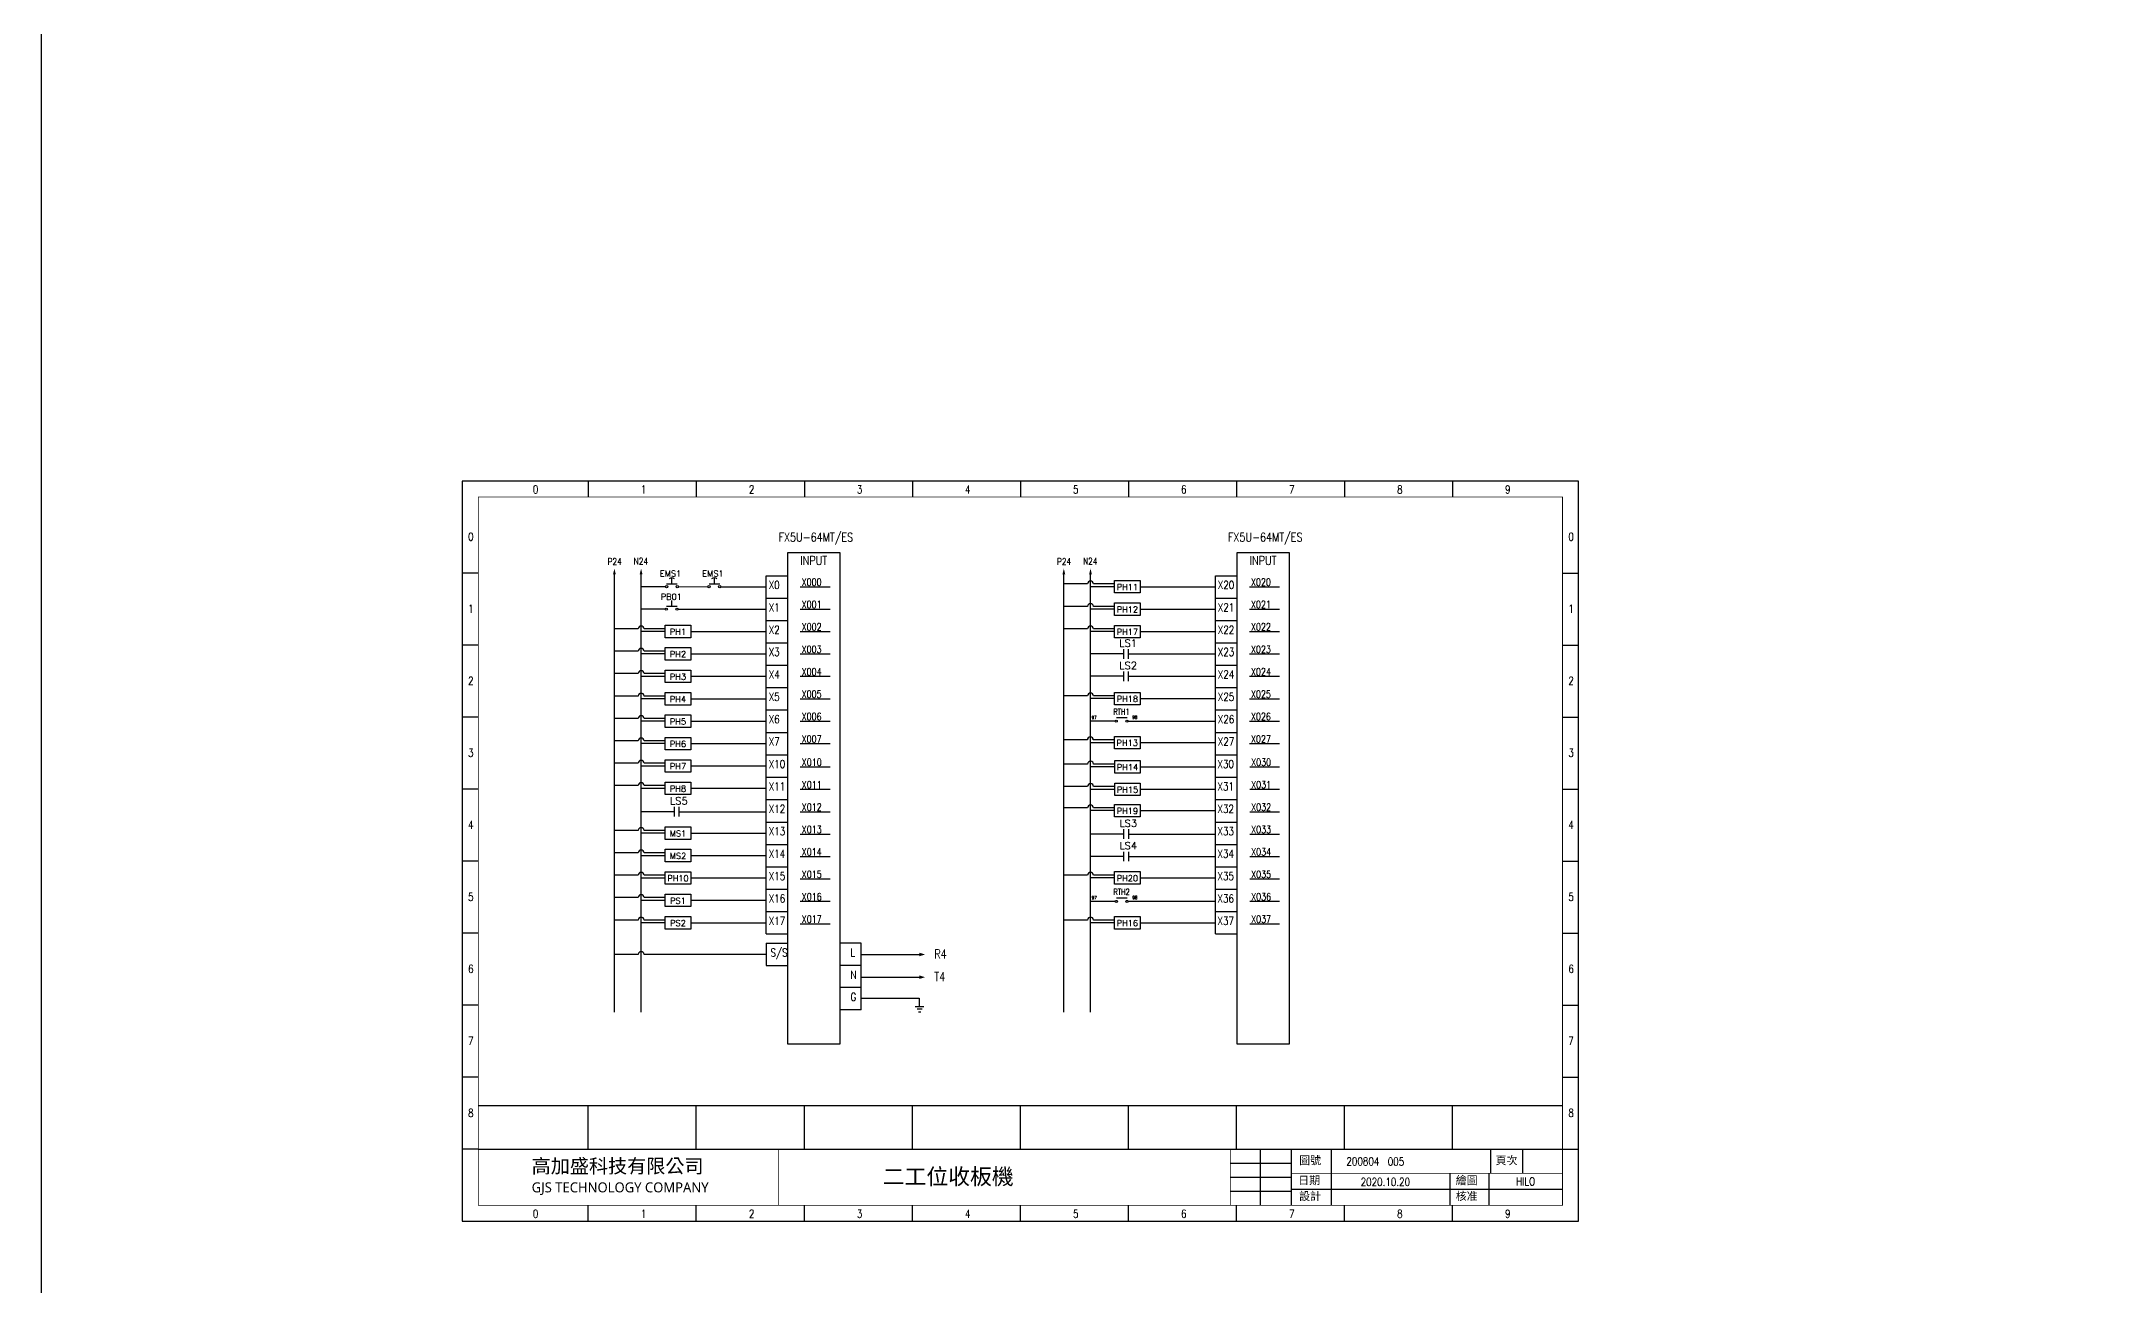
# Model space of a CAD drawing. Header units: millimetres. Extents: x -1721 to 4288, y -273 to 2028.
# Drawn here: x -105 to 408, y 540 to 851 of the extents above; entities that cross this region are included whole.
import ezdxf
from ezdxf.enums import TextEntityAlignment as Align

# ---------------------------------------------------------------- set-up
doc = ezdxf.new("R2010")
doc.units = ezdxf.units.MM
doc.header["$LTSCALE"] = 5
doc.header["$MEASUREMENT"] = 0
doc.layers.get('0').update_dxf_attribs({"linetype": 'CONTINUOUS'})
for name, color, linetype in [('AIR', 7, 'CONTINUOUS'), ('圖框', 7, 'CONTINUOUS'), ('文字', 4, 'CONTINUOUS')]:
    doc.layers.add(name, color=color, linetype=linetype)
doc.styles.add('DAYUM', font='complex', dxfattribs={"bigfont": 'dayum'})
doc.styles.add('DAYUS', font='romanc.shx', dxfattribs={"height": 25, "bigfont": 'dayus.shx'})
doc.styles.add('MtXpl_', font='mingliub.ttc')
doc.styles.add('標楷體', font='simplex.shx', dxfattribs={"width": 0.8, "bigfont": 'chineset.shx'})
doc.styles.add('線號', font='simplex.shx', dxfattribs={"height": 1.5, "bigfont": 'chineset.shx'})

# ---------------------------------------------------------------- blocks, each defined once
blk = doc.blocks.new('圖框')
at = {"layer": '圖框'}
for p, q in [((0, 185), (0, 0)), ((279, 185), (0, 185)), ((31.5, 185), (31.5, 181)), ((58.5, 185), (58.5, 181)), ((85.5, 185), (85.5, 181)), ((112.5, 185), (112.5, 181)), ((139.5, 185), (139.5, 181)), ((166.5, 185), (166.5, 181)), ((193.5, 185), (193.5, 181)), ((220.5, 185), (220.5, 181)), ((247.5, 185), (247.5, 181)), ((279, 0), (279, 185)), ((4, 162), (0, 162)), ((275, 162), (279, 162)), ((4, 144), (0, 144)), ((275, 144), (279, 144)), ((4, 126), (0, 126)), ((275, 126), (279, 126)), ((4, 108), (0, 108)), ((275, 108), (279, 108)), ((4, 90), (0, 90)), ((275, 90), (279, 90)), ((4, 72), (0, 72)), ((275, 72), (279, 72)), ((4, 54), (0, 54)), ((275, 54), (279, 54)), ((4, 36), (0, 36)), ((275, 36), (279, 36)), ((4, 28.96), (275, 28.96)), ((31.5, 17.96), (31.5, 28.96)), ((58.5, 17.96), (58.5, 28.96)), ((85.5, 18), (85.5, 29)), ((112.5, 17.96), (112.5, 28.96)), ((139.5, 17.96), (139.5, 28.96)), ((166.5, 17.96), (166.5, 28.96)), ((193.5, 17.96), (193.5, 28.96)), ((220.5, 17.96), (220.5, 28.96)), ((247.5, 17.96), (247.5, 28.96)), ((4, 18), (0, 18)), ((4, 18), (275, 18)), ((199.44, 18), (199.44, 4)), ((207.14, 18), (207.14, 4)), ((217.16, 18), (217.16, 4)), ((257, 18), (257, 12)), ((265, 18), (265, 12)), ((275, 18), (279, 18)), ((192, 14.5), (207.14, 14.5)), ((192, 11), (207.14, 11)), ((192, 7.5), (207.14, 7.5)), ((207.14, 8), (275, 8)), ((0, 0), (279, 0)), ((31.5, 0), (31.5, 4)), ((58.5, 0), (58.5, 4)), ((85.5, 0), (85.5, 4)), ((112.5, 0), (112.5, 4)), ((139.5, 0), (139.5, 4)), ((166.5, 0), (166.5, 4)), ((193.5, 0), (193.5, 4)), ((220.5, 0), (220.5, 4)), ((247.5, 0), (247.5, 4))]:
    blk.add_line(p, q, dxfattribs=at)
at = {"layer": '圖框', "const_width": 0.2}
for points in [[(4, 4), (275, 4), (275, 181), (4, 181)], [(4, 181), (275, 181), (275, 4), (4, 4)]]:
    blk.add_lwpolyline(points, close=True, dxfattribs=at)
at = {"layer": '圖框'}
for points, const_width in [([(4, 18), (275, 18)], 0.2), ([(79, 18), (79, 4)], 0.15), ([(192, 18), (192, 4)], 0.15), ([(207.14, 12), (275, 12)], 0.15)]:
    blk.add_lwpolyline(points, dxfattribs=dict(at, const_width=const_width))
for points in [[(246.85, 12), (246.85, 4)], [(256.58, 12), (256.58, 4)]]:
    blk.add_lwpolyline(points, dxfattribs=at)
at = {"insert": (17.34, 15.57), "char_height": 2, "width": 50.9822, "attachment_point": 1, "style": '線號'}
blk.add_mtext('{\\fMicrosoft JhengHei|b1|i0|c136|p34;\\H1.75x;\\C4;高加盛科技有限公司\\H0.85714x;\\P\\fMicrosoft JhengHei|b0|i0|c136|p34;\\H0.83333x;GJS TECHNOLOGY COMPANY}', dxfattribs=at)
at = {"layer": '圖框', "style": '標楷體', "width": 0.8}
for s, p in [('0', (17.64, 181.9)), ('1', (44.64, 181.9)), ('2', (71.64, 181.9)), ('3', (98.64, 181.9)), ('4', (125.64, 181.9)), ('5', (152.64, 181.9)), ('6', (179.64, 181.9)), ('7', (206.64, 181.9)), ('8', (233.64, 181.9)), ('9', (260.64, 181.9)), ('0', (1.45, 170.09)), ('0', (276.45, 170.09)), ('1', (1.45, 152.09)), ('1', (276.45, 152.09)), ('2', (1.45, 134.09)), ('2', (276.45, 134.09)), ('3', (1.45, 116.09)), ('3', (276.45, 116.09)), ('4', (1.45, 98.09)), ('4', (276.45, 98.09)), ('5', (1.45, 80.09)), ('5', (276.45, 80.09)), ('6', (1.45, 62.09)), ('6', (276.45, 62.09)), ('7', (1.45, 44.09)), ('7', (276.45, 44.09)), ('8', (1.45, 26.09)), ('8', (276.45, 26.09)), ('0', (17.64, 0.9)), ('1', (44.64, 0.9)), ('2', (71.64, 0.9)), ('3', (98.64, 0.9)), ('4', (125.64, 0.9)), ('5', (152.64, 0.9)), ('6', (179.64, 0.9)), ('7', (206.64, 0.9)), ('8', (233.64, 0.9)), ('9', (260.64, 0.9))]:
    blk.add_text(s, height=2, dxfattribs=at).set_placement(p)
at = {"layer": '圖框', "style": 'MtXpl_'}
for s, p in [('圖號', (209.18, 14.24)), ('頁次^J', (258.27, 14.24)), ('日期', (208.95, 9.25)), ('繪圖', (248.31, 9.25)), ('設計', (209.18, 5.29)), ('核准', (248.31, 5.29))]:
    blk.add_text(s, height=2, dxfattribs=at).set_placement(p)

msp = doc.modelspace()

# ---------------------------------------------------------------- linework, layer by layer
for p, q in [((94.757, 723.27), (81.569, 723.27)), ((81.569, 723.27), (81.569, 715.649)), ((94.757, 609.046), (94.757, 723.27)), ((207.075, 723.27), (193.887, 723.27)), ((193.887, 723.27), (193.887, 715.649)), ((207.075, 609.046), (207.075, 723.27)), ((38.344, 608.419), (38.344, 717.83)), ((45.009, 608.419), (45.009, 717.83)), ((157.327, 676.937), (157.327, 717.83)), ((157.327, 676.937), (157.327, 717.83)), ((51.124, 714.784), (45.009, 714.784)), ((51.124, 714.784), (45.009, 714.784)), ((51.391, 715.533), (54.059, 715.533)), ((52.725, 715.533), (52.725, 717.013)), ((61.987, 715.525), (64.654, 715.525)), ((63.321, 715.525), (63.321, 717.004)), ((64.921, 714.784), (76.295, 714.784)), ((76.295, 717.527), (81.569, 717.528)), ((76.295, 628.038), (76.295, 717.527)), ((81.569, 717.528), (81.569, 618.071)), ((84.772, 714.784), (92.249, 714.784)), ((156.594, 715.468), (150.662, 715.468)), ((163.35, 714.784), (157.327, 714.784)), ((163.35, 714.784), (157.327, 714.784)), ((163.35, 715.468), (158.059, 715.468)), ((169.752, 714.784), (188.613, 714.784)), ((188.613, 717.527), (193.887, 717.528)), ((188.613, 628.038), (188.613, 717.527)), ((193.887, 717.528), (193.887, 618.071)), ((197.09, 714.784), (204.566, 714.784)), ((51.033, 709.165), (45.009, 709.165)), ((51.368, 709.886), (54.035, 709.886)), ((52.702, 709.886), (52.702, 711.366)), ((54.233, 709.184), (76.295, 709.184)), ((76.295, 711.927), (81.569, 711.928)), ((84.772, 709.184), (92.249, 709.184)), ((156.594, 709.848), (150.662, 709.848)), ((163.35, 709.165), (157.327, 709.165)), ((163.35, 709.848), (158.059, 709.848)), ((169.752, 709.184), (188.613, 709.184)), ((188.613, 711.927), (193.887, 711.928)), ((197.09, 709.184), (204.566, 709.184)), ((44.276, 704.248), (38.344, 704.248)), ((51.033, 703.565), (45.009, 703.565)), ((51.033, 704.248), (45.742, 704.248)), ((57.434, 703.584), (76.295, 703.584)), ((76.295, 706.327), (81.569, 706.328)), ((84.772, 703.584), (92.249, 703.584)), ((156.594, 704.248), (150.662, 704.248)), ((163.35, 703.565), (157.327, 703.565)), ((163.35, 704.248), (158.059, 704.248)), ((169.752, 703.584), (188.613, 703.584)), ((188.613, 706.327), (193.887, 706.328)), ((197.09, 703.584), (204.566, 703.584)), ((44.276, 698.648), (38.344, 698.648)), ((51.033, 697.965), (45.009, 697.965)), ((51.033, 698.648), (45.742, 698.648)), ((57.434, 697.984), (76.295, 697.984)), ((76.295, 700.776), (81.569, 700.776)), ((84.772, 697.984), (92.249, 697.984)), ((165.647, 696.784), (165.647, 699.184)), ((166.847, 696.784), (166.847, 699.184)), ((166.847, 697.984), (188.584, 697.984)), ((188.613, 700.776), (193.887, 700.776)), ((197.09, 697.984), (204.566, 697.984)), ((44.276, 693.048), (38.344, 693.048)), ((51.033, 692.365), (45.009, 692.365)), ((51.033, 693.048), (45.742, 693.048)), ((57.434, 692.384), (76.295, 692.384)), ((76.295, 695.176), (81.569, 695.176)), ((84.772, 692.384), (92.249, 692.384)), ((165.647, 691.184), (165.647, 693.584)), ((166.847, 691.184), (166.847, 693.584)), ((166.847, 692.384), (188.584, 692.384)), ((188.613, 695.176), (193.887, 695.176)), ((197.09, 692.384), (204.566, 692.384)), ((38.344, 608.419), (38.344, 687.564)), ((44.276, 687.448), (38.344, 687.448)), ((51.033, 687.448), (45.742, 687.448)), ((76.295, 689.576), (81.569, 689.576)), ((156.594, 687.497), (150.662, 687.497)), ((163.35, 687.497), (158.059, 687.497)), ((188.613, 689.576), (193.887, 689.576)), ((44.276, 681.848), (38.344, 681.848)), ((51.033, 686.765), (45.009, 686.765)), ((51.033, 681.848), (45.742, 681.848)), ((57.434, 686.784), (76.295, 686.784)), ((76.295, 683.976), (81.569, 683.976)), ((84.772, 686.784), (92.249, 686.784)), ((163.35, 686.814), (157.327, 686.814)), ((163.837, 682.064), (166.504, 682.064)), ((169.752, 686.833), (188.613, 686.833)), ((188.613, 683.976), (193.887, 683.976)), ((197.09, 686.784), (204.566, 686.784)), ((51.033, 681.165), (45.009, 681.165)), ((57.434, 681.184), (76.295, 681.184)), ((76.295, 678.376), (81.569, 678.376)), ((84.772, 681.184), (92.249, 681.184)), ((157.327, 675.521), (157.327, 676.937)), ((164.043, 681.151), (164.036, 681.151)), ((166.703, 681.182), (188.584, 681.184)), ((188.613, 678.376), (193.887, 678.376)), ((197.09, 681.184), (204.566, 681.184)), ((44.276, 676.248), (38.344, 676.248)), ((51.033, 675.565), (45.009, 675.565)), ((51.033, 676.248), (45.742, 676.248)), ((57.434, 675.584), (76.295, 675.584)), ((76.295, 672.776), (81.569, 672.776)), ((84.772, 675.584), (92.249, 675.584)), ((156.565, 676.5), (150.633, 676.5)), ((163.321, 675.782), (157.298, 675.782)), ((157.327, 608.419), (157.327, 675.521)), ((157.327, 608.419), (157.327, 675.521)), ((157.356, 631.911), (157.356, 672.805)), ((157.356, 631.911), (157.356, 672.805)), ((163.321, 676.5), (158.03, 676.5)), ((169.723, 675.836), (188.584, 675.836)), ((188.613, 672.776), (193.887, 672.776)), ((197.09, 675.584), (204.566, 675.584)), ((44.276, 670.675), (38.344, 670.675)), ((51.033, 669.956), (45.009, 669.956)), ((51.033, 670.675), (45.742, 670.675)), ((57.434, 670.011), (76.295, 670.011)), ((76.295, 667.176), (81.569, 667.176)), ((84.801, 669.759), (92.278, 669.759)), ((156.623, 670.443), (150.691, 670.443)), ((163.379, 669.759), (157.356, 669.759)), ((163.379, 669.759), (157.356, 669.759)), ((163.379, 670.443), (158.088, 670.443)), ((169.781, 669.759), (188.642, 669.759)), ((188.613, 667.176), (193.887, 667.176)), ((197.119, 669.759), (204.595, 669.759)), ((44.276, 665.075), (38.344, 665.075)), ((51.033, 664.356), (45.009, 664.356)), ((51.033, 665.075), (45.742, 665.075)), ((57.434, 664.411), (76.295, 664.411)), ((76.295, 661.576), (81.569, 661.576)), ((84.801, 664.159), (92.278, 664.159)), ((156.623, 664.823), (150.691, 664.823)), ((163.379, 664.139), (157.356, 664.139)), ((163.379, 664.823), (158.088, 664.823)), ((169.781, 664.159), (188.642, 664.159)), ((188.613, 661.576), (193.887, 661.576)), ((197.119, 664.159), (204.595, 664.159)), ((53.358, 657.359), (53.358, 659.759)), ((54.558, 657.359), (54.558, 659.759)), ((54.558, 658.559), (76.295, 658.559)), ((84.801, 658.559), (92.278, 658.559)), ((156.594, 659.497), (150.662, 659.497)), ((163.35, 658.814), (157.327, 658.814)), ((163.35, 659.497), (158.059, 659.497)), ((169.752, 658.833), (188.613, 658.833)), ((197.119, 658.559), (204.595, 658.559)), ((44.276, 653.875), (38.344, 653.875)), ((51.033, 653.156), (45.009, 653.156)), ((51.033, 653.875), (45.742, 653.875)), ((57.434, 653.211), (76.295, 653.211)), ((76.295, 655.976), (81.569, 655.976)), ((84.801, 652.959), (92.278, 652.959)), ((165.676, 651.759), (165.676, 654.159)), ((166.876, 651.759), (166.876, 654.159)), ((166.876, 652.959), (188.613, 652.959)), ((188.613, 655.976), (193.887, 655.976)), ((197.119, 652.959), (204.595, 652.959)), ((44.276, 648.275), (38.344, 648.275)), ((51.033, 647.556), (45.009, 647.556)), ((51.033, 648.275), (45.742, 648.275)), ((57.434, 647.611), (76.295, 647.611)), ((76.295, 650.376), (81.569, 650.376)), ((84.801, 647.359), (92.278, 647.359)), ((165.676, 646.159), (165.676, 648.559)), ((166.876, 646.159), (166.876, 648.559)), ((166.876, 647.359), (188.613, 647.359)), ((188.613, 650.376), (193.887, 650.376)), ((197.119, 647.359), (204.595, 647.359)), ((44.276, 642.675), (38.344, 642.675)), ((51.033, 641.956), (45.009, 641.956)), ((51.033, 642.675), (45.742, 642.675)), ((57.434, 642.011), (76.295, 642.011)), ((76.295, 644.776), (81.569, 644.776)), ((84.801, 641.759), (92.278, 641.759)), ((156.594, 642.697), (150.662, 642.697)), ((163.35, 642.014), (157.327, 642.014)), ((163.35, 642.697), (158.059, 642.697)), ((169.752, 642.033), (188.613, 642.033)), ((188.613, 644.776), (193.887, 644.776)), ((197.119, 641.759), (204.595, 641.759)), ((44.276, 637.075), (38.344, 637.075)), ((51.033, 636.356), (45.009, 636.356)), ((51.033, 637.075), (45.742, 637.075)), ((57.434, 636.411), (76.295, 636.411)), ((76.295, 639.176), (81.569, 639.176)), ((84.801, 636.159), (92.278, 636.159)), ((163.866, 637.039), (166.533, 637.039)), ((164.072, 636.125), (164.065, 636.125)), ((166.732, 636.156), (188.613, 636.159)), ((188.613, 639.176), (193.887, 639.176)), ((197.119, 636.159), (204.595, 636.159)), ((44.276, 631.475), (38.344, 631.475)), ((51.033, 630.756), (45.009, 630.756)), ((51.033, 631.475), (45.742, 631.475)), ((57.434, 630.811), (76.295, 630.811)), ((76.295, 633.576), (81.569, 633.576)), ((84.801, 630.559), (92.278, 630.559)), ((156.594, 631.475), (150.662, 631.475)), ((163.35, 630.756), (157.327, 630.756)), ((157.356, 630.495), (157.356, 631.911)), ((163.35, 631.475), (158.059, 631.475)), ((169.752, 630.811), (188.613, 630.811)), ((188.613, 633.576), (193.887, 633.576)), ((197.119, 630.559), (204.595, 630.559)), ((76.295, 628.038), (81.569, 628.038)), ((76.295, 625.66), (81.569, 625.66)), ((76.295, 625.66), (76.295, 620.122)), ((99.985, 625.66), (94.711, 625.66)), ((99.985, 609.046), (99.985, 625.66)), ((188.613, 628.038), (193.887, 628.038)), ((44.276, 622.891), (38.344, 622.891)), ((76.295, 622.891), (45.742, 622.891)), ((76.295, 620.122), (81.569, 620.122)), ((81.569, 620.122), (81.569, 600.568)), ((99.985, 620.122), (94.711, 620.122)), ((193.887, 620.122), (193.887, 600.568)), ((99.985, 614.584), (94.711, 614.584)), ((81.569, 605.668), (81.569, 600.568)), ((99.985, 609.046), (94.711, 609.046)), ((94.757, 600.568), (94.757, 609.046)), ((193.887, 605.668), (193.887, 600.568)), ((207.075, 600.568), (207.075, 609.046)), ((81.569, 600.568), (94.757, 600.568)), ((193.887, 600.568), (207.075, 600.568))]:
    msp.add_line(p, q)
at = {"linetype": 'Continuous'}
for p, q in [((38.344, 691.314), (38.344, 717.83)), ((150.662, 608.419), (150.662, 717.83)), ((163.502, 681.162), (157.298, 681.162)), ((163.531, 636.136), (157.327, 636.136)), ((99.985, 622.869), (114.542, 622.869)), ((99.985, 617.198), (114.542, 617.198)), ((99.985, 611.943), (114.542, 611.943))]:
    msp.add_line(p, q, dxfattribs=at)
at = {"color": 0, "linetype": 'Continuous'}
for p, q in [((54.325, 714.793), (61.72, 714.784)), ((165.647, 697.984), (157.298, 697.984)), ((165.647, 692.384), (157.298, 692.384)), ((53.358, 658.559), (45.009, 658.559)), ((165.676, 652.959), (157.327, 652.959)), ((165.676, 647.359), (157.327, 647.359))]:
    msp.add_line(p, q, dxfattribs=at)
for points in [[(2005.364, 1146.033), (-104.977, 1146.033), (-104.977, -148.663), (2005.364, -148.663)], [(163.35, 716.344), (169.752, 716.344), (169.752, 713.225), (163.35, 713.225)], [(163.35, 710.724), (169.752, 710.724), (169.752, 707.606), (163.35, 707.606)], [(51.033, 705.159), (57.434, 705.159), (57.434, 702.041), (51.033, 702.041)], [(163.35, 705.124), (169.752, 705.124), (169.752, 702.006), (163.35, 702.006)], [(51.033, 699.559), (57.434, 699.559), (57.434, 696.441), (51.033, 696.441)], [(51.033, 693.924), (57.434, 693.924), (57.434, 690.806), (51.033, 690.806)], [(51.033, 688.324), (57.434, 688.324), (57.434, 685.206), (51.033, 685.206)], [(163.35, 688.373), (169.752, 688.373), (169.752, 685.254), (163.35, 685.254)], [(51.033, 682.724), (57.434, 682.724), (57.434, 679.606), (51.033, 679.606)], [(51.033, 677.124), (57.434, 677.124), (57.434, 674.006), (51.033, 674.006)], [(163.321, 677.376), (169.723, 677.376), (169.723, 674.258), (163.321, 674.258)], [(51.033, 671.551), (57.434, 671.551), (57.434, 668.432), (51.033, 668.432)], [(163.379, 671.318), (169.781, 671.318), (169.781, 668.2), (163.379, 668.2)], [(51.033, 665.951), (57.434, 665.951), (57.434, 662.832), (51.033, 662.832)], [(163.379, 665.699), (169.781, 665.699), (169.781, 662.58), (163.379, 662.58)], [(163.35, 660.373), (169.752, 660.373), (169.752, 657.254), (163.35, 657.254)], [(51.033, 654.751), (57.434, 654.751), (57.434, 651.632), (51.033, 651.632)], [(51.033, 649.151), (57.434, 649.151), (57.434, 646.032), (51.033, 646.032)], [(51.033, 643.551), (57.434, 643.551), (57.434, 640.432), (51.033, 640.432)], [(163.35, 643.573), (169.752, 643.573), (169.752, 640.454), (163.35, 640.454)], [(51.033, 637.951), (57.434, 637.951), (57.434, 634.832), (51.033, 634.832)], [(51.033, 632.351), (57.434, 632.351), (57.434, 629.232), (51.033, 629.232)], [(163.35, 632.351), (169.752, 632.351), (169.752, 629.232), (163.35, 629.232)]]:
    msp.add_lwpolyline(points, close=True)
for centre in [(51.391, 714.793), (54.059, 714.793), (61.987, 714.784), (64.654, 714.784), (51.299, 709.165), (53.967, 709.165), (163.769, 681.162), (166.437, 681.162), (163.798, 636.136), (166.466, 636.136)]:
    msp.add_circle(centre, 0.267)
for centre, radius, start, end in [((52.703, 716.058), 0.943, 45.35258, 135.35258), ((63.299, 716.049), 0.943, 45.35258, 135.35258), ((157.327, 715.468), 0.733, 0, 180), ((157.327, 709.848), 0.733, 0, 180), ((45.009, 704.248), 0.733, 0, 180), ((157.327, 704.248), 0.733, 0, 180), ((45.009, 698.648), 0.733, 0, 180), ((45.009, 693.048), 0.733, 0, 180), ((45.009, 687.448), 0.733, 0, 180), ((157.327, 687.497), 0.733, 0, 180), ((45.009, 681.848), 0.733, 0, 180), ((45.009, 676.248), 0.733, 0, 180), ((157.298, 676.5), 0.733, 0, 180), ((45.009, 670.675), 0.733, 0, 180), ((157.356, 670.443), 0.733, 0, 180), ((45.009, 665.075), 0.733, 0, 180), ((157.356, 664.823), 0.733, 0, 180), ((157.327, 659.497), 0.733, 0, 180), ((45.009, 653.875), 0.733, 0, 180), ((45.009, 648.275), 0.733, 0, 180), ((45.009, 642.675), 0.733, 0, 180), ((157.327, 642.697), 0.733, 0, 180), ((45.009, 637.075), 0.733, 0, 180), ((45.009, 631.475), 0.733, 0, 180), ((157.327, 631.475), 0.733, 0, 180), ((45.009, 622.891), 0.733, 0, 180)]:
    msp.add_arc(centre, radius, start, end)
for points in [[(37.98, 717.83), (38.708, 717.83), (38.344, 719.286)], [(37.98, 717.83), (38.708, 717.83), (38.344, 719.286)], [(44.645, 717.83), (45.373, 717.83), (45.009, 719.286)], [(44.645, 717.83), (45.373, 717.83), (45.009, 719.286)], [(150.298, 717.83), (151.026, 717.83), (150.662, 719.286)], [(150.298, 717.83), (151.026, 717.83), (150.662, 719.286)], [(156.963, 717.83), (157.691, 717.83), (157.327, 719.286)], [(156.963, 717.83), (157.691, 717.83), (157.327, 719.286)], [(115.973, 622.869), (114.542, 622.427), (114.542, 623.317), (114.542, 622.869)], [(115.973, 617.198), (114.542, 616.756), (114.542, 617.646), (114.542, 617.198)]]:
    msp.add_solid(points)
at = {"layer": 'AIR'}
for p, q in [((114.542, 611.943), (114.542, 609.914)), ((113.495, 609.837), (115.706, 609.837)), ((113.999, 609.255), (115.241, 609.255)), ((114.31, 608.557), (114.892, 608.557))]:
    msp.add_line(p, q, dxfattribs=at)

# ---------------------------------------------------------------- block references
at = {"color": 0, "linetype": 'Continuous'}
msp.add_blockref('圖框', (0.311, 556.187), dxfattribs=at)

# ---------------------------------------------------------------- texts
at = {"color": 2, "style": '標楷體', "width": 0.8}
for s, p in [('FX5U-64MT/ES', (79.378, 726.063)), ('FX5U-64MT/ES', (191.696, 726.063)), ('INPUT', (84.79, 720.216)), ('INPUT', (197.108, 720.216))]:
    msp.add_text(s, height=2.2, dxfattribs=at).set_placement(p)
at = {"style": '標楷體', "width": 0.8}
for s, height, p in [('P24', 1.68, (36.647, 720.235)), ('N24', 1.68, (43.16, 720.304)), ('P24', 1.68, (148.964, 720.235)), ('N24', 1.68, (155.478, 720.304)), ('X0', 2, (76.911, 714.213)), ('X000', 1.82, (85.128, 715.017)), ('X20', 2, (189.155, 714.213)), ('X020', 1.82, (197.446, 715.017)), ('X1', 2, (76.911, 708.613)), ('X001', 1.82, (85.128, 709.417)), ('X21', 2, (189.155, 708.613)), ('X021', 1.82, (197.446, 709.417)), ('X2', 2, (76.911, 703.013)), ('X002', 1.82, (85.128, 703.817)), ('X22', 2, (189.155, 703.013)), ('X022', 1.82, (197.446, 703.817)), ('X3', 2, (76.911, 697.462)), ('X003', 1.82, (85.128, 698.217)), ('X23', 2, (189.155, 697.462)), ('X023', 1.82, (197.446, 698.217)), ('X4', 2, (76.911, 691.862)), ('X004', 1.82, (85.128, 692.617)), ('X24', 2, (189.155, 691.862)), ('X024', 1.82, (197.446, 692.617)), ('X5', 2, (76.911, 686.262)), ('X005', 1.82, (85.128, 687.017)), ('X25', 2, (189.155, 686.262)), ('X025', 1.82, (197.446, 687.017)), ('X6', 2, (76.911, 680.662)), ('X006', 1.82, (85.128, 681.417)), ('97', 0.8, (157.634, 681.681)), ('98', 0.8, (167.797, 681.733)), ('X26', 2, (189.155, 680.662)), ('X026', 1.82, (197.446, 681.417)), ('X7', 2, (76.911, 675.062)), ('X007', 1.82, (85.128, 675.817)), ('X27', 2, (189.155, 675.062)), ('X027', 1.82, (197.446, 675.817)), ('X010', 1.82, (85.157, 669.992)), ('X030', 1.82, (197.475, 669.992)), ('X10', 2, (76.911, 669.462)), ('X30', 2, (189.065, 669.462)), ('X11', 2, (76.911, 663.862)), ('X011', 1.82, (85.157, 664.392)), ('X31', 2, (189.065, 663.862)), ('X031', 1.82, (197.475, 664.392)), ('X12', 2, (76.911, 658.262)), ('X012', 1.82, (85.157, 658.792)), ('X32', 2, (189.065, 658.262)), ('X032', 1.82, (197.475, 658.792)), ('X13', 2, (76.911, 652.662)), ('X013', 1.82, (85.157, 653.192)), ('X33', 2, (189.065, 652.662)), ('X033', 1.82, (197.475, 653.192)), ('X14', 2, (76.911, 647.062)), ('X014', 1.82, (85.157, 647.592)), ('X34', 2, (189.065, 647.062)), ('X034', 1.82, (197.475, 647.592)), ('X15', 2, (76.911, 641.462)), ('X015', 1.82, (85.157, 641.992)), ('X35', 2, (189.065, 641.462)), ('X035', 1.82, (197.475, 641.992)), ('X16', 2, (76.911, 635.862)), ('X016', 1.82, (85.157, 636.392)), ('97', 0.8, (157.663, 636.656)), ('98', 0.8, (167.826, 636.708)), ('X36', 2, (189.065, 635.862)), ('X036', 1.82, (197.475, 636.392)), ('X17', 2, (76.911, 630.262)), ('X017', 1.82, (85.157, 630.792)), ('X37', 2, (189.065, 630.262)), ('X037', 1.82, (197.475, 630.792)), ('S/S', 2, (77.357, 622.346)), ('L', 2, (97.353, 622.346)), ('R4', 2.2, (118.298, 621.898)), ('N', 2, (97.353, 616.808)), ('T4', 2.2, (118.298, 616.227)), ('G', 2, (97.353, 611.27))]:
    msp.add_text(s, height=height, dxfattribs=at).set_placement(p)
for s, height, style, p in [('EMS1', 1.5, 'DAYUS', (52.365, 718.072)), ('EMS1', 1.5, 'DAYUS', (62.961, 718.063)), ('PB01', 1.5, 'DAYUS', (52.573, 712.272)), ('PH11', 1.5, 'DAYUS', (166.549, 714.7)), ('PH12', 1.5, 'DAYUS', (166.549, 709.08)), ('PH1', 1.5, 'DAYUS', (54.232, 703.516)), ('PH17', 1.5, 'DAYUS', (166.549, 703.48)), ('PH2', 1.5, 'DAYUS', (54.232, 697.916)), ('LS1', 1.8, 'DAYUM', (166.739, 700.678)), ('PH3', 1.5, 'DAYUS', (54.232, 692.28)), ('LS2', 1.8, 'DAYUM', (166.739, 695.078)), ('PH4', 1.5, 'DAYUS', (54.232, 686.68)), ('PH18', 1.5, 'DAYUS', (166.549, 686.729)), ('PH5', 1.5, 'DAYUS', (54.232, 681.08)), ('PH6', 1.5, 'DAYUS', (54.232, 675.48)), ('PH13', 1.5, 'DAYUS', (166.52, 675.732)), ('PH7', 1.5, 'DAYUS', (54.232, 669.907)), ('PH14', 1.5, 'DAYUS', (166.578, 669.674)), ('PH8', 1.5, 'DAYUS', (54.232, 664.307)), ('LS5', 1.8, 'DAYUM', (54.45, 661.252)), ('PH15', 1.5, 'DAYUS', (166.578, 664.055)), ('PH19', 1.5, 'DAYUS', (166.549, 658.729)), ('LS3', 1.8, 'DAYUM', (166.768, 655.652)), ('MS1', 1.5, 'DAYUS', (54.232, 653.107)), ('MS2', 1.5, 'DAYUS', (54.232, 647.507)), ('LS4', 1.8, 'DAYUM', (166.768, 650.052)), ('PH10', 1.5, 'DAYUS', (54.232, 641.907)), ('PH20', 1.5, 'DAYUS', (166.549, 641.929)), ('PS1', 1.5, 'DAYUS', (54.232, 636.307)), ('PS2', 1.5, 'DAYUS', (54.232, 630.707)), ('PH16', 1.5, 'DAYUS', (166.549, 630.707))]:
    msp.add_text(s, height=height, dxfattribs=dict(style=style)).set_placement(p, align=Align.MIDDLE)
for s, p in [('RTH1', (165.07, 683.539)), ('RTH2', (165.099, 638.514))]:
    msp.add_text(s, height=1.5, dxfattribs=at).set_placement(p, align=Align.MIDDLE)
at = {"layer": '文字', "style": 'MtXpl_'}
msp.add_text('二工位收板機', height=4, dxfattribs=at).set_placement((105.398, 565.393))
at = {"layer": '文字', "style": '標楷體', "width": 0.8}
for s, p in [('200804', (221.294, 570.165)), ('005', (231.621, 570.129)), ('2020.10.20', (224.86, 565.032)), ('HILO', (263.732, 565.154))]:
    msp.add_text(s, height=2, dxfattribs=at).set_placement(p)

doc.saveas('drawing.dxf')
